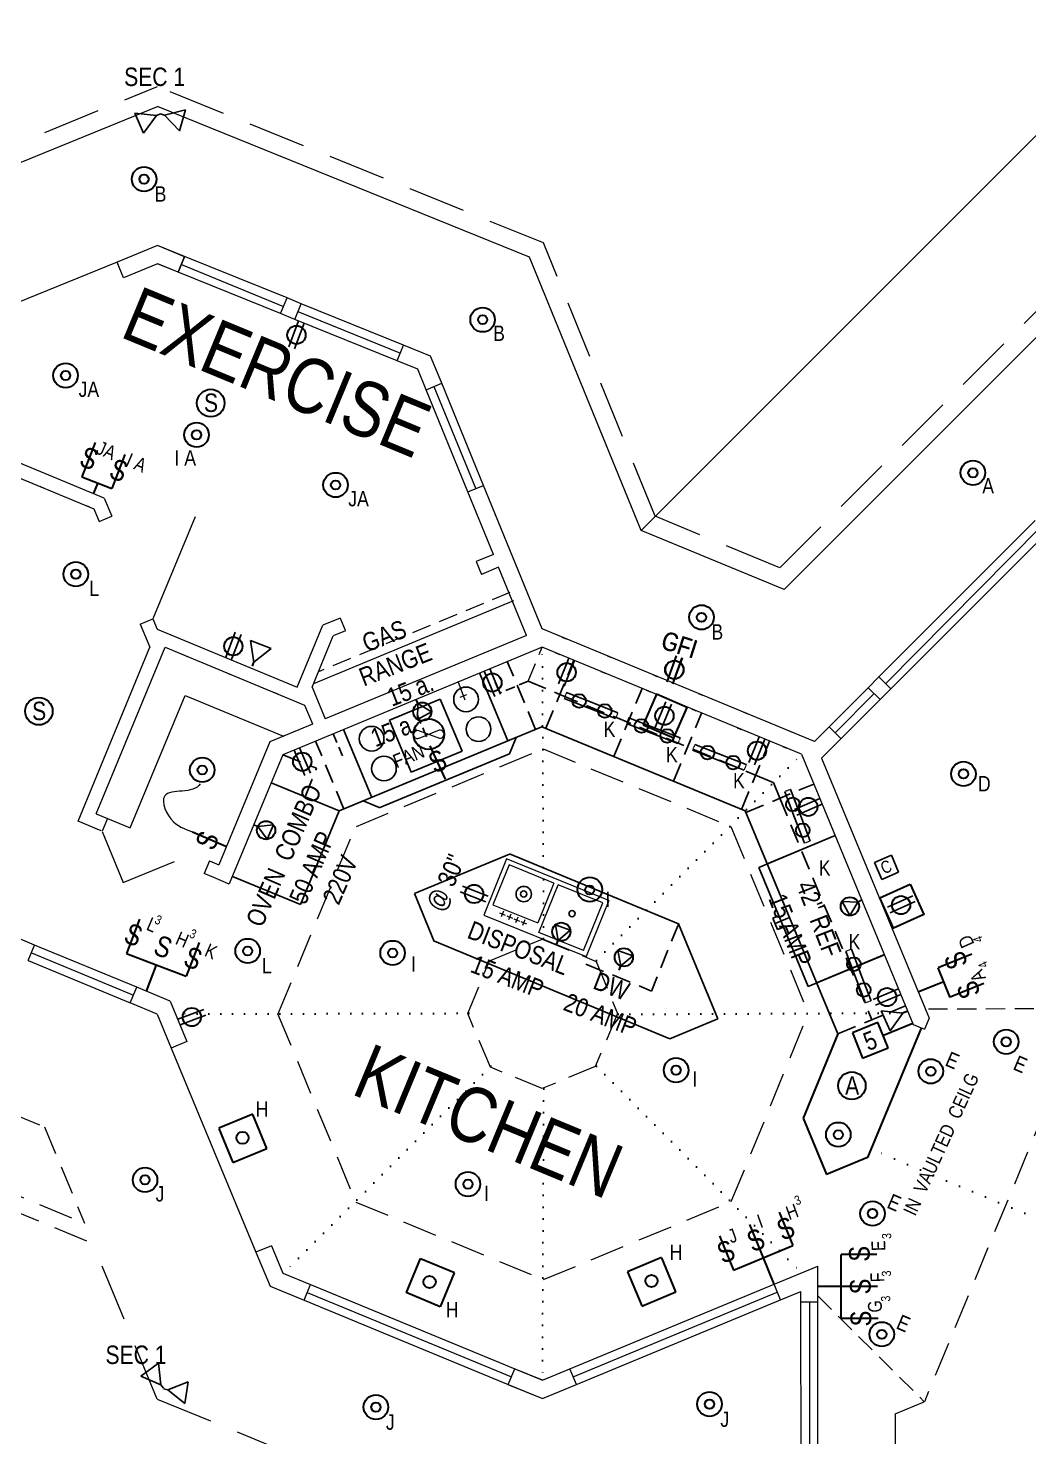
# Model space of a CAD drawing. Header units: inches. Extents: x 2775 to 14269, y 3098 to 7295.
# Drawn here: x 12942.9 to 13269, y 3625.7 to 4084.7 of the extents above; entities that cross this region are included whole.
import ezdxf

# ---------------------------------------------------------------- set-up
doc = ezdxf.new("R2010")
doc.units = ezdxf.units.IN
doc.header["$LTSCALE"] = 0.5
doc.header["$MEASUREMENT"] = 0
doc.linetypes.add('ACAD_ISO07W100', pattern=[3, 0, -3])
doc.linetypes.add('HIDDEN', pattern=[0.375, 0.25, -0.125])
for name, color, linetype, lineweight in [('APPLIANCES', 250, 'CONTINUOUS', 9), ('CONCRETE', 250, 'CONTINUOUS', 20), ('ELEC', 6, 'CONTINUOUS', 30), ('FOUNDATION', 250, 'CONTINUOUS', 9), ('INT WALLS', 250, 'CONTINUOUS', 9), ('LITE COVE', 250, 'HIDDEN', 9), ('MILLWORK', 250, 'CONTINUOUS', 20), ('PLUMBING', 250, 'CONTINUOUS', 20), ('ROOFLINE', 250, 'HIDDEN', 9), ('ROOM TEXT', 252, 'CONTINUOUS', 20), ('SKYLITES', 250, 'CONTINUOUS', 9), ('WALLS', 250, 'CONTINUOUS', 9), ('WINDOWS', 250, 'CONTINUOUS', 9)]:
    doc.layers.add(name, color=color, linetype=linetype, lineweight=lineweight)
for name, color, linetype in [('CABINETS', 250, 'HIDDEN'), ('CABTOPS', 250, 'CONTINUOUS'), ('ELECTRICAL', 1, 'CONTINUOUS'), ('HVAC', 7, 'CONTINUOUS'), ('LL_ELECTRICAL', 1, 'CONTINUOUS'), ('LLPLUMBING', 250, 'CONTINUOUS'), ('MILLWORK TEXT', 7, 'CONTINUOUS')]:
    doc.layers.add(name, color=color, linetype=linetype)
doc.styles.add('ARCHENT', font='technical.ttf', dxfattribs={"height": 6})
doc.styles.add('ARCHENTLTD', font='technical.ttf', dxfattribs={"height": 6})

msp = doc.modelspace()

# ---------------------------------------------------------------- linework, layer by layer
at = {"layer": 'APPLIANCES', "linetype": 'Continuous', "lineweight": -3, "ltscale": 1.5}
for p, q in [((13077.19, 3866.12), (13060.65, 3859.23)), ((13084.27, 3849.13), (13077.19, 3866.12)), ((13067.73, 3842.24), (13060.65, 3859.23)), ((13067.73, 3842.24), (13084.27, 3849.13)), ((13180.93, 3811.25), (13197.05, 3772.46)), ((13187.44, 3795.48), (13185.55, 3794.73)), ((13187.07, 3791.07), (13185.55, 3794.73)), ((13186.29, 3792.95), (13190.98, 3794.89)), ((13188.97, 3791.83), (13187.07, 3791.07)), ((13197.05, 3772.46), (13221.95, 3782.81))]:
    msp.add_line(p, q, dxfattribs=at)
at = {"layer": 'APPLIANCES', "linetype": 'Continuous', "lineweight": -3, "ltscale": 50}
msp.add_line((13101.9, 3853.57), (13099.71, 3848.25), dxfattribs=at)
at = {"layer": 'APPLIANCES', "linetype": 'Continuous', "lineweight": -3, "ltscale": 1.5}
for centre in [(13085.58, 3866), (13089.65, 3856.3), (13054.83, 3853.19), (13058.85, 3843.47)]:
    msp.add_circle(centre, 4.02, dxfattribs=at)
at = {"layer": 'CABINETS', "lineweight": 9, "ltscale": 50}
msp.add_line((13105.78, 3871.93), (13110.36, 3883), dxfattribs=at)
at = {"layer": 'CABINETS', "linetype": 'HIDDEN', "ltscale": 50}
for p, q in [((13111.56, 3856.58), (13120.74, 3878.75)), ((13108.23, 3856.24), (13099.03, 3878.3)), ((13133.73, 3847.39), (13142.92, 3869.57)), ((13153.14, 3839.36), (13162.32, 3861.53)), ((13045.76, 3830.27), (13036.57, 3852.41)), ((13175.31, 3830.17), (13184.49, 3852.35)), ((13033.14, 3834.25), (13036.88, 3843.56)), ((13176.75, 3829.17), (13198.9, 3838.4)), ((13206.73, 3757), (13228.8, 3766.16))]:
    msp.add_line(p, q, dxfattribs=at)
at = {"layer": 'CABINETS', "linetype": 'HIDDEN', "ltscale": 25}
for p, q in [((13093.29, 3875.99), (13096.58, 3868.09)), ((13093.29, 3875.99), (13096.58, 3868.09)), ((13105.78, 3871.93), (13096.58, 3868.09)), ((13105.78, 3871.93), (13096.58, 3868.09)), ((13069.68, 3861.05), (13072.85, 3853.39)), ((13042.3, 3854.79), (13045.47, 3847.13))]:
    msp.add_line(p, q, dxfattribs=at)
at = {"layer": 'CABINETS', "ltscale": 50}
for p, q in [((13105.78, 3871.93), (13116.14, 3867.64)), ((13116.14, 3867.64), (13179.91, 3841.28)), ((13179.91, 3841.28), (13185.71, 3838.89)), ((13179.91, 3841.28), (13185.71, 3838.89)), ((13185.71, 3838.89), (13187.83, 3833.78)), ((13185.71, 3838.89), (13187.83, 3833.78)), ((13187.83, 3833.78), (13217.81, 3761.6))]:
    msp.add_line(p, q, dxfattribs=at)
at = {"layer": 'CABINETS', "linetype": 'Continuous', "lineweight": -3, "ltscale": 1.5}
msp.add_line((13180.93, 3811.25), (13205.86, 3821.61), dxfattribs=at)
at = {"layer": 'CABINETS', "linetype": 'HIDDEN', "lineweight": -3, "ltscale": 50}
for p in [(13154.87, 3792.98), (13124.61, 3779.76)]:
    msp.add_line(p, (13146.01, 3770.98), dxfattribs=at)
at = {"layer": 'CABTOPS', "linetype": 'Continuous', "lineweight": -3, "ltscale": 1.5}
for p, q in [((13099.16, 3852.47), (13089.93, 3874.62)), ((13054.86, 3834.05), (13045.65, 3856.17))]:
    msp.add_line(p, q, dxfattribs=at)
at = {"layer": 'CABTOPS', "linetype": 'Continuous', "lineweight": -3, "ltscale": 5}
for p, q in [((13099.72, 3852.66), (13110.32, 3857.06)), ((13110.32, 3857.06), (13176.55, 3829.69)), ((13044.26, 3829.65), (13099.72, 3852.66)), ((13176.53, 3829.69), (13206.72, 3756.97))]:
    msp.add_line(p, q, dxfattribs=at)
at = {"layer": 'CABTOPS', "linetype": 'HIDDEN', "ltscale": 50}
msp.add_line((13025.87, 3847.98), (13036.87, 3843.57), dxfattribs=at)
at = {"layer": 'CABTOPS', "lineweight": -3, "ltscale": 10}
for p, q in [((13044.26, 3829.65), (13022.08, 3838.82)), ((13009.48, 3808.32), (13031.66, 3799.15))]:
    msp.add_line(p, q, dxfattribs=at)
at = {"layer": 'CABTOPS', "lineweight": -3, "ltscale": 5}
msp.add_line((13031.66, 3799.15), (13044.26, 3829.65), dxfattribs=at)
at = {"layer": 'CABTOPS', "linetype": 'Continuous', "lineweight": 30, "ltscale": 2.5}
for p, q in [((13206.73, 3757), (13195.4, 3729.51)), ((13233.9, 3758.92), (13216.43, 3716.71))]:
    msp.add_line(p, q, dxfattribs=at)
at = {"layer": 'CABTOPS', "linetype": 'Continuous', "lineweight": 30, "ltscale": 1.5}
for p in [(13195.4, 3729.51), (13216.43, 3716.71)]:
    msp.add_line(p, (13203.05, 3711.14), dxfattribs=at)
at = {"layer": 'CONCRETE', "ltscale": 75}
msp.add_line((13306.27, 4084.7), (13142.6, 3921.07), dxfattribs=at)
at = {"layer": 'CONCRETE', "lineweight": 9, "ltscale": 75}
for p, q in [((12896.3, 4022.98), (12985.02, 4059.22)), ((13106.24, 4010.1), (12985.02, 4059.22)), ((13325.62, 4038.2), (13189.21, 3901.83)), ((13142.6, 3921.07), (13106.24, 4010.1)), ((13189.21, 3901.83), (13142.6, 3921.07))]:
    msp.add_line(p, q, dxfattribs=at)
at = {"layer": 'ELEC', "color": 1, "linetype": 'Continuous', "ltscale": 0.75}
for p, q in [((12964.7, 3949.69), (12960.42, 3938.49)), ((12974.37, 3945.78), (12970.17, 3934.76)), ((12965.57, 3936.51), (12964.1, 3932.94)), ((13073.76, 3850.89), (13078.73, 3839.98)), ((12996.49, 3822.83), (13007.32, 3818.18)), ((12979.18, 3794.43), (12974.91, 3783.22)), ((12998.61, 3786.79), (12994.4, 3775.77)), ((13250.38, 3782.99), (13239.44, 3778.58)), ((12984.65, 3779.5), (12981.37, 3770.9)), ((13241.28, 3774.02), (13232.75, 3770.57)), ((13254.25, 3773.4), (13243.32, 3768.98)), ((13177.91, 3694.93), (13182.36, 3684.01)), ((13187.65, 3698.95), (13192.1, 3688.03)), ((13168.17, 3691.17), (13172.69, 3680.07)), ((13182.36, 3684), (13185.83, 3675.48)), ((13219.44, 3685.1), (13207.86, 3685.08)), ((13207.83, 3674.68), (13200.15, 3674.66)), ((13219.62, 3674.66), (13207.83, 3674.68)), ((13219.81, 3664.22), (13207.81, 3664.24))]:
    msp.add_line(p, q, dxfattribs=at)
at = {"layer": 'ELEC', "color": 1, "linetype": 'Continuous', "lineweight": 30, "ltscale": 25}
for p, q in [((12960.42, 3938.49), (12970.17, 3934.76)), ((12974.91, 3783.22), (12984.65, 3779.5)), ((12984.65, 3779.5), (12994.4, 3775.77)), ((13243.35, 3768.9), (13239.44, 3778.58)), ((13182.43, 3684.09), (13192.1, 3688.03)), ((13172.69, 3680.07), (13182.36, 3684.01)), ((13207.83, 3674.68), (13207.85, 3685.12)), ((13207.81, 3664.24), (13207.83, 3674.68))]:
    msp.add_line(p, q, dxfattribs=at)
at = {"layer": 'ELEC', "color": 4, "linetype": 'Continuous', "ltscale": 7.5}
for centre in [(12980.68, 4035.5), (13090.99, 3989.71), (13250.74, 3939.83), (13162.31, 3892.74), (12981, 3709.43), (13164.91, 3636.37), (13056.22, 3635.39)]:
    msp.add_circle(centre, 4, dxfattribs=at)
at = {"layer": 'ELEC', "color": 4, "linetype": 'Continuous'}
for centre in [(12980.68, 4035.5), (13090.99, 3989.71), (13250.74, 3939.83), (13162.31, 3892.74), (12981, 3709.43), (13056.22, 3635.39), (13164.91, 3636.37)]:
    msp.add_circle(centre, 1.5, dxfattribs=at)
at = {"layer": 'ELEC', "color": 6, "linetype": 'Continuous', "lineweight": 30, "ltscale": 7.5}
for centre in [(12955.11, 3971.54), (12997.78, 3952.2), (13043.08, 3935.86), (12958.44, 3906.79), (12999.64, 3843.01), (13247.66, 3841.72), (13014.44, 3784.03), (13261.58, 3754.43), (13206.88, 3724.18), (13221.05, 3659.12)]:
    msp.add_circle(centre, 4, dxfattribs=at)
at = {"layer": 'ELEC', "color": 6, "linetype": 'Continuous'}
for centre in [(12955.11, 3971.54), (12997.78, 3952.2), (13043.08, 3935.86), (12958.44, 3906.79), (12999.64, 3843.01), (13247.66, 3841.72), (13014.44, 3784.03), (13261.58, 3754.43), (13206.88, 3724.18), (13221.05, 3659.12)]:
    msp.add_circle(centre, 1.5, dxfattribs=at)
at = {"layer": 'ELEC', "color": 5, "linetype": 'Continuous', "ltscale": 7.5}
for centre in [(13125.91, 3804.05), (13061.66, 3783.38), (13154.02, 3745.19), (13086.21, 3708.06)]:
    msp.add_circle(centre, 4, dxfattribs=at)
at = {"layer": 'ELEC', "color": 5, "linetype": 'Continuous'}
for centre in [(13125.86, 3803.91), (13061.66, 3783.38), (13154.02, 3745.19), (13237.01, 3744.81), (13086.21, 3708.06), (13218.03, 3698.47)]:
    msp.add_circle(centre, 1.5, dxfattribs=at)
at = {"layer": 'ELEC', "color": 5, "linetype": 'Continuous', "lineweight": 30, "ltscale": 7.5}
for centre in [(13237.01, 3744.81), (13218.03, 3698.47)]:
    msp.add_circle(centre, 4, dxfattribs=at)
at = {"layer": 'ELEC', "color": 7, "linetype": 'Continuous'}
for centre in [(13012.75, 3723.13), (13073.71, 3676.17), (13146, 3676.51)]:
    msp.add_circle(centre, 1.98, dxfattribs=at)
at = {"layer": 'ELEC', "linetype": 'Continuous', "lineweight": 9, "ltscale": 50, "start_tangent": (-0.490426, -0.871483), "end_tangent": (0.906254, -0.422734)}
msp.add_spline([(12998.94, 3838.52), (12987.41, 3834.53), (12990.29, 3826.11), (12996.95, 3822.56)], degree=3, dxfattribs=at)
at = {"layer": 'ELECTRICAL', "color": 7, "linetype": 'Continuous', "ltscale": 0.375}
for p, q in [((12987.31, 4056.32), (12994.23, 4058.1)), ((12994.23, 4058.1), (12992.26, 4051.21)), ((12977.62, 4057.03), (12984.69, 4056.23)), ((12980.48, 4050.45), (12977.62, 4057.03)), ((12984.69, 4056.23), (12980.48, 4050.45)), ((12992.26, 4051.21), (12987.31, 4056.32)), ((12979.58, 3645.5), (12985.35, 3649.75)), ((12985.35, 3649.75), (12986.15, 3642.68)), ((12986.15, 3642.68), (12979.58, 3645.5)), ((12988.39, 3641.03), (12995.03, 3643.65)), ((12993.94, 3636.57), (12988.39, 3641.03)), ((12995.03, 3643.65), (12993.94, 3636.57))]:
    msp.add_line(p, q, dxfattribs=at)
at = {"layer": 'ELECTRICAL', "color": 7, "linetype": 'Continuous', "ltscale": 0.75}
for p, q in [((12985.98, 4056.84), (12984.69, 4056.23)), ((12985.98, 4056.84), (12987.31, 4056.32)), ((12987.04, 3641.56), (12986.15, 3642.68)), ((12987, 3641.38), (12988.39, 3641.03)), ((12987, 3641.38), (12988.39, 3641.03))]:
    msp.add_line(p, q, dxfattribs=at)
at = {"layer": 'ELECTRICAL', "color": 1, "linetype": 'Continuous', "ltscale": 0.75}
for p, q in [((13030.96, 3989.33), (13027.8, 3980.9)), ((13032.83, 3988.63), (13029.67, 3980.2)), ((13010.4, 3887.88), (13007.24, 3879.45)), ((13012.27, 3887.18), (13009.11, 3878.75)), ((13022.08, 3882.61), (13015.39, 3885.18)), ((13016.49, 3878.15), (13015.39, 3885.18)), ((13016.49, 3878.15), (13022.08, 3882.61)), ((13016.49, 3878.15), (13022.08, 3882.61)), ((13119.09, 3879.39), (13115.72, 3871.04)), ((13120.94, 3878.64), (13117.57, 3870.29)), ((13150.97, 3871.75), (13154.04, 3880.22)), ((13151.12, 3871.75), (13154.19, 3880.22)), ((13152.85, 3871.07), (13155.92, 3879.53)), ((13153.01, 3871.07), (13156.07, 3879.53)), ((13091.48, 3875.22), (13095, 3866.93)), ((13093.32, 3876), (13096.84, 3867.72)), ((13117.54, 3866.34), (13125.93, 3863.07)), ((13118.27, 3868.2), (13126.66, 3864.93)), ((13135.05, 3861.66), (13126.66, 3864.93)), ((13147.17, 3856.92), (13150.73, 3865.19)), ((13069.93, 3864.64), (13069.79, 3859.48)), ((13074.33, 3861.97), (13069.79, 3859.48)), ((13069.93, 3864.64), (13074.33, 3861.97)), ((13134.32, 3859.8), (13125.93, 3863.07)), ((13149, 3856.13), (13152.56, 3864.4)), ((13137.86, 3858.18), (13146.25, 3854.91)), ((13138.59, 3860.04), (13146.98, 3856.77)), ((13155.37, 3853.5), (13146.98, 3856.77)), ((13154.64, 3851.64), (13146.25, 3854.91)), ((13160.12, 3851.35), (13168.51, 3848.08)), ((13181.13, 3853.82), (13177.76, 3845.47)), ((13182.98, 3853.07), (13179.61, 3844.72)), ((13029.53, 3849.43), (13033.05, 3841.15)), ((13031.37, 3850.22), (13034.89, 3841.93)), ((13159.4, 3849.49), (13167.78, 3846.22)), ((13176.9, 3844.81), (13168.51, 3848.08)), ((13176.17, 3842.95), (13167.78, 3846.22)), ((13189.42, 3835.93), (13192.64, 3827.53)), ((13191.29, 3836.65), (13194.51, 3828.24)), ((13200.83, 3833.68), (13192.55, 3830.16)), ((13201.61, 3831.84), (13193.33, 3828.32)), ((13197.73, 3819.83), (13194.51, 3828.24)), ((13016.39, 3825.15), (13017.7, 3824.57)), ((13017.7, 3824.57), (13022.81, 3825.17)), ((13017.7, 3824.57), (13020.75, 3820.41)), ((13022.81, 3825.17), (13020.75, 3820.41)), ((13195.86, 3819.12), (13192.64, 3827.53)), ((13084.4, 3805.17), (13092.77, 3801.85)), ((13083.66, 3803.31), (13092.03, 3800)), ((13214.53, 3800.64), (13213.27, 3799.96)), ((13231.12, 3801.97), (13222.93, 3798.25)), ((13213.27, 3799.96), (13208.1, 3800.1)), ((13210.6, 3795.56), (13208.1, 3800.1)), ((13213.27, 3799.96), (13210.6, 3795.56)), ((13231.95, 3800.15), (13223.76, 3796.43)), ((13115.6, 3787.48), (13114.68, 3792.55)), ((13114.68, 3792.55), (13119.56, 3790.8)), ((13115.6, 3787.48), (13119.56, 3790.8)), ((13135.97, 3779.15), (13135.05, 3784.22)), ((13135.05, 3784.22), (13139.93, 3782.47)), ((13135.97, 3779.15), (13139.93, 3782.47)), ((13209.28, 3783.88), (13212.5, 3775.48)), ((13211.15, 3784.6), (13214.36, 3776.19)), ((13215.71, 3767.07), (13212.5, 3775.48)), ((13217.58, 3767.78), (13214.36, 3776.19)), ((13226.51, 3771.68), (13218.23, 3768.17)), ((13227.29, 3769.84), (13219.01, 3766.33)), ((12991.69, 3761.85), (13000.13, 3764.97)), ((13223.72, 3757.97), (13220.84, 3764.54)), ((13227.91, 3763.76), (13220.84, 3764.54)), ((13227.91, 3763.76), (13223.72, 3757.97)), ((13227.91, 3763.76), (13223.72, 3757.97)), ((12992.39, 3759.97), (13000.83, 3763.1))]:
    msp.add_line(p, q, dxfattribs=at)
at = {"layer": 'ELECTRICAL', "color": 1, "linetype": 'Continuous', "ltscale": 0.375}
for p, q in [((13022.08, 3882.61), (13015.39, 3885.18)), ((13015.39, 3885.18), (13016.49, 3878.15)), ((13016.49, 3878.15), (13022.08, 3882.61)), ((13069.79, 3859.48), (13069.93, 3864.64)), ((13074.33, 3861.97), (13069.79, 3859.48)), ((13069.93, 3864.64), (13074.33, 3861.97)), ((13017.7, 3824.57), (13022.81, 3825.17)), ((13020.75, 3820.41), (13017.7, 3824.57)), ((13022.81, 3825.17), (13020.75, 3820.41)), ((13210.6, 3795.56), (13208.1, 3800.1)), ((13208.1, 3800.1), (13213.27, 3799.96)), ((13213.27, 3799.96), (13210.6, 3795.56)), ((13115.6, 3787.48), (13114.68, 3792.55)), ((13114.68, 3792.55), (13119.56, 3790.8)), ((13119.56, 3790.8), (13115.6, 3787.48)), ((13135.97, 3779.15), (13135.05, 3784.22)), ((13135.05, 3784.22), (13139.93, 3782.47)), ((13139.93, 3782.47), (13135.97, 3779.15)), ((13223.72, 3757.97), (13220.84, 3764.54)), ((13220.84, 3764.54), (13227.91, 3763.76)), ((13227.91, 3763.76), (13223.72, 3757.97))]:
    msp.add_line(p, q, dxfattribs=at)
at = {"layer": 'ELECTRICAL', "color": 1, "linetype": 'Continuous', "lineweight": 30, "ltscale": 0.75}
for p, q in [((13015.98, 3876.82), (13016.49, 3878.15)), ((13069.25, 3865.9), (13069.93, 3864.64)), ((13115.1, 3786.14), (13115.6, 3787.48)), ((13135.47, 3777.81), (13135.97, 3779.15)), ((13229.22, 3764.33), (13227.91, 3763.76)), ((13219.76, 3760.7), (13211.46, 3757.34)), ((13223.11, 3752.41), (13219.76, 3760.7)), ((13221.55, 3756.57), (13231.16, 3760.45)), ((13211.46, 3757.34), (13213.11, 3753.25)), ((13213.11, 3753.25), (13214.81, 3749.05)), ((13214.81, 3749.05), (13223.11, 3752.41))]:
    msp.add_line(p, q, dxfattribs=at)
at = {"layer": 'ELECTRICAL', "color": 1, "linetype": 'HIDDEN', "lineweight": 9, "ltscale": 0.75}
for p, q in [((13118.27, 3868.2), (13117.54, 3866.34)), ((13135.05, 3861.66), (13134.32, 3859.8)), ((13138.59, 3860.04), (13137.86, 3858.18)), ((13155.37, 3853.5), (13154.64, 3851.64)), ((13160.12, 3851.35), (13159.4, 3849.49)), ((13176.9, 3844.81), (13176.17, 3842.95)), ((13191.29, 3836.65), (13189.42, 3835.93)), ((13197.73, 3819.83), (13195.86, 3819.12)), ((13211.15, 3784.6), (13209.28, 3783.88)), ((13217.58, 3767.78), (13215.71, 3767.07))]:
    msp.add_line(p, q, dxfattribs=at)
at = {"layer": 'ELECTRICAL', "color": 1, "linetype": 'Continuous', "lineweight": 30, "ltscale": 0.375}
for points in [[(13143.34, 3857.72), (13153.31, 3853.43), (13157.61, 3863.4), (13147.63, 3867.69)], [(13230.25, 3805.78), (13234.73, 3795.9), (13224.85, 3791.41), (13220.36, 3801.3)]]:
    msp.add_lwpolyline(points, close=True, dxfattribs=at)
at = {"layer": 'ELECTRICAL', "color": 1, "linetype": 'Continuous', "lineweight": 30, "ltscale": 0.75}
for centre, radius in [((13030.33, 3984.76), 2.98), ((13009.77, 3883.31), 2.98), ((13153.43, 3875.65), 2.98), ((13094.17, 3871.48), 2.98), ((13118.35, 3874.84), 2.98), ((13071.35, 3862.02), 2.98), ((13122.41, 3865.51), 2.23), ((13130.8, 3862.24), 2.23), ((13150.23, 3860.64), 2.98), ((13142.73, 3857.35), 2.23), ((13151.12, 3854.08), 2.23), ((13180.39, 3849.27), 2.98), ((13032.23, 3845.69), 2.98), ((13164.26, 3848.66), 2.23), ((13172.65, 3845.39), 2.23), ((13192.08, 3831.77), 2.23), ((13197.09, 3830.98), 2.98), ((13020.42, 3823.37), 2.98), ((13195.3, 3823.37), 2.23), ((13088.22, 3802.6), 2.98), ((13210.65, 3798.54), 2.98), ((13227.32, 3798.97), 2.98), ((13116.62, 3790.28), 2.98), ((13136.99, 3781.95), 2.98), ((13211.94, 3779.72), 2.23), ((13215.15, 3771.32), 2.23), ((13222.77, 3768.99), 2.98), ((12996.25, 3762.49), 2.98), ((13211.3, 3740.12), 4.48)]:
    msp.add_circle(centre, radius, dxfattribs=at)
at = {"layer": 'ELECTRICAL', "color": 7, "linetype": 'Continuous', "lineweight": 30, "ltscale": 0.75}
for centre in [(13002.4, 3962.55), (12946.41, 3862.14)]:
    msp.add_circle(centre, 4.48, dxfattribs=at)
at = {"layer": 'ELECTRICAL', "color": 1, "linetype": 'Continuous', "ltscale": 0.75}
msp.add_circle((13153.58, 3875.65), 2.98, dxfattribs=at)
for points in [[(13016.49, 3878.15), (13022.08, 3882.61), (13015.39, 3885.18), (13016.49, 3878.15)], [(13016.49, 3878.15), (13020.51, 3881.36), (13015.69, 3883.26), (13016.49, 3878.15)], [(13069.93, 3864.64), (13074.33, 3861.97), (13069.79, 3859.48), (13069.93, 3864.64)], [(13017.7, 3824.57), (13022.81, 3825.17), (13020.75, 3820.41), (13017.7, 3824.57)], [(13213.27, 3799.96), (13210.6, 3795.56), (13208.1, 3800.1), (13213.27, 3799.96)], [(13115.6, 3787.48), (13114.68, 3792.55), (13119.56, 3790.8), (13115.6, 3787.48)], [(13135.97, 3779.15), (13135.05, 3784.22), (13139.93, 3782.47), (13135.97, 3779.15)], [(13227.91, 3763.76), (13223.72, 3757.97), (13220.84, 3764.54), (13227.91, 3763.76)], [(13227.91, 3763.76), (13224.9, 3759.59), (13222.78, 3764.32), (13227.91, 3763.76)]]:
    msp.add_solid(points, dxfattribs=at)
at = {"layer": 'FOUNDATION', "ltscale": 75}
for p, q in [((13220.13, 3873.35), (13216.59, 3869.81)), ((13203.86, 3857.08), (13199.09, 3852.32))]:
    msp.add_line(p, q, dxfattribs=at)
at = {"layer": 'HVAC', "color": 1, "linetype": 'Continuous', "lineweight": 9, "ltscale": 50}
for p, q in [((13070.07, 3855.82), (13076.92, 3853.4)), ((13076.87, 3855.95), (13070.19, 3853.29))]:
    msp.add_line(p, q, dxfattribs=at)
at = {"layer": 'HVAC', "color": 1, "linetype": 'Continuous', "lineweight": 30, "ltscale": 175}
msp.add_circle((13073.43, 3854.66, -2), 5, dxfattribs=at)
at = {"layer": 'HVAC', "color": 1, "linetype": 'Continuous', "lineweight": 9, "ltscale": 50}
for centre, start, end in [((13069.72, 3854.54), 73.8043, 293.6398), ((13077.12, 3854.69), 261.3807, 100.9584)]:
    msp.add_arc(centre, 1.29, start, end, dxfattribs=at)
at = {"layer": 'INT WALLS', "ltscale": 50}
for p, q in [((12967.72, 3931.56), (12904.38, 3957.83)), ((12997.3, 3925.52), (12983.55, 3892.25)), ((13030.54, 3870.01), (13038.9, 3890.18)), ((13040.06, 3890.66), (13040.06, 3890.66)), ((13035.41, 3870.01), (13042.33, 3886.7)), ((13035.41, 3870.01), (13039.67, 3859.7)), ((12967.06, 3822.99), (12973.89, 3806.33)), ((12973.89, 3806.33), (12990.55, 3813.17))]:
    msp.add_line(p, q, dxfattribs=at)
at = {"layer": 'INT WALLS', "ltscale": 75}
for p, q in [((12899.7, 3954.77), (12964.27, 3928.11)), ((12967.72, 3931.56), (12970.16, 3925.67)), ((12964.27, 3928.11), (12966, 3923.95)), ((12966, 3923.94), (12970.16, 3925.67)), ((13094.51, 3913.2), (13088.92, 3910.88)), ((13088.92, 3910.88), (13090.64, 3906.72)), ((13096.21, 3909.03), (13090.64, 3906.72)), ((12979.39, 3890.53), (12983.55, 3892.25)), ((12983.55, 3892.25), (12984.93, 3888.93)), ((13044.57, 3892.5), (13038.89, 3890.14)), ((13044.57, 3892.5), (13046.23, 3888.5)), ((12979.39, 3890.53), (12982.51, 3883.02)), ((12984.93, 3888.93), (13030.54, 3870.01)), ((13046.3, 3888.34), (13042.33, 3886.7)), ((12959.17, 3826.27), (12982.51, 3883.02)), ((12965.05, 3828.71), (12987.56, 3882.97)), ((12987.56, 3882.97), (13032.97, 3864.13)), ((13032.97, 3864.13), (13035.52, 3857.98)), ((12966.71, 3823.13), (12959.17, 3826.27)), ((12968.75, 3827.18), (12967.03, 3823.02)), ((13002.01, 3813.41), (13000.29, 3809.25)), ((13002.01, 3813.41), (13005.09, 3812.14)), ((13003.36, 3807.95), (13000.28, 3809.23))]:
    msp.add_line(p, q, dxfattribs=at)
at = {"layer": 'LITE COVE', "linetype": 'ACAD_ISO07W100', "lineweight": 30, "ltscale": 2.5}
for p, q in [((13110.86, 3788.08), (13110.43, 3882.96)), ((13128.08, 3780.96), (13194.88, 3848.1)), ((13086.51, 3763.72), (12990.91, 3763.48)), ((13135.11, 3763.39), (13229.82, 3763.84)), ((13093.65, 3746.5), (13026.01, 3678.98)), ((13128.09, 3746.52), (13194.93, 3679.14)), ((13110.88, 3739.08), (13110.45, 3644.13))]:
    msp.add_line(p, q, dxfattribs=at)
at = {"layer": 'LITE COVE', "ltscale": 90}
for p, q in [((13287.87, 3765.24), (13234.91, 3637.12)), ((13225.4, 3633.19), (13234.9, 3637.13)), ((13225.4, 3633.19), (13225.41, 3614.43))]:
    msp.add_line(p, q, dxfattribs=at)
at = {"layer": 'LITE COVE', "linetype": 'ACAD_ISO07W100', "lineweight": 30, "ltscale": 3}
msp.add_line((13331.3, 3672.02), (13217.55, 3719.42), dxfattribs=at)
at = {"layer": 'LL_ELECTRICAL', "color": 1, "linetype": 'Continuous', "ltscale": 0.75}
for p, q in [((13218.65, 3812.87), (13224.16, 3815.23)), ((13224.16, 3815.23), (13226.53, 3809.72)), ((13221.01, 3807.36), (13218.65, 3812.87)), ((13226.53, 3809.72), (13221.01, 3807.36))]:
    msp.add_line(p, q, dxfattribs=at)
at = {"layer": 'LL_ELECTRICAL', "color": 7, "linetype": 'Continuous', "lineweight": 30, "ltscale": 50}
for p, q in [((13016.09, 3730.9), (13005, 3726.3)), ((13020.73, 3719.7), (13016.12, 3730.79)), ((13005.04, 3726.18), (13009.65, 3715.1)), ((13009.65, 3715.1), (13020.73, 3719.7)), ((13070.66, 3683.8), (13066.08, 3672.7)), ((13081.86, 3679.16), (13070.77, 3683.74)), ((13149.29, 3684.12), (13138.21, 3679.52)), ((13153.93, 3672.92), (13149.33, 3684)), ((13077.28, 3668.07), (13081.86, 3679.16)), ((13138.21, 3679.52), (13142.81, 3668.44)), ((13077.17, 3668.12), (13066.08, 3672.7)), ((13142.85, 3668.32), (13153.93, 3672.92))]:
    msp.add_line(p, q, dxfattribs=at)
at = {"layer": 'LLPLUMBING', "linetype": 'Continuous', "lineweight": 9, "ltscale": 175}
for p, q in [((13096.47, 3796.41), (13098.33, 3795.66)), ((13097.78, 3796.96), (13097.03, 3795.11)), ((13100.16, 3796.03), (13099.41, 3794.18)), ((13098.85, 3795.48), (13100.71, 3794.73)), ((13101.19, 3794.52), (13103.05, 3793.78)), ((13102.5, 3795.08), (13101.75, 3793.22)), ((13103.48, 3793.61), (13105.33, 3792.86)), ((13104.78, 3794.17), (13104.03, 3792.31))]:
    msp.add_line(p, q, dxfattribs=at)
at = {"layer": 'MILLWORK', "linetype": 'Continuous', "lineweight": 9, "ltscale": 75}
for p, q in [((13101.05, 3898.08), (13035.84, 3871.05)), ((12976.13, 3824.11), (12994.05, 3867.29)), ((12994.05, 3867.29), (13026.06, 3854.01)), ((12965.05, 3828.71), (12976.14, 3824.11))]:
    msp.add_line(p, q, dxfattribs=at)
at = {"layer": 'MILLWORK', "linetype": 'HIDDEN', "lineweight": 9, "ltscale": 50}
msp.add_line((13099.9, 3900.85), (13037.47, 3874.97), dxfattribs=at)
at = {"layer": 'MILLWORK', "linetype": 'Continuous', "lineweight": -3, "ltscale": 5}
for p, q in [((13057.27, 3830.66), (13099.71, 3848.25)), ((13099.76, 3815.69), (13154.83, 3792.89))]:
    msp.add_line(p, q, dxfattribs=at)
at = {"layer": 'MILLWORK', "linetype": 'Continuous', "lineweight": -3, "ltscale": 50}
msp.add_line((13052.08, 3832.92), (13057.31, 3830.76), dxfattribs=at)
at = {"layer": 'MILLWORK', "linetype": 'Continuous', "lineweight": -3, "ltscale": 2.5}
for p, q in [((13068.74, 3802.76), (13099.72, 3815.59)), ((13075.24, 3787.08), (13068.74, 3802.76)), ((13167.66, 3761.91), (13154.83, 3792.89)), ((13151.98, 3755.41), (13075.28, 3787.18))]:
    msp.add_line(p, q, dxfattribs=at)
at = {"layer": 'MILLWORK', "linetype": 'Continuous', "lineweight": -3, "ltscale": 1.5}
msp.add_line((13167.66, 3761.91), (13151.99, 3755.42), dxfattribs=at)
at = {"layer": 'MILLWORK TEXT', "linetype": 'Continuous', "lineweight": -3, "ltscale": 1.5}
for p, q in [((13183.71, 3812.4), (13205.88, 3821.62)), ((13199.81, 3773.61), (13221.98, 3782.82))]:
    msp.add_line(p, q, dxfattribs=at)
at = {"layer": 'PLUMBING', "lineweight": 9, "ltscale": 50}
for p, q in [((13083.06, 3871.57), (13085.21, 3865.88)), ((13083.71, 3866.74), (13085.86, 3867.59))]:
    msp.add_line(p, q, dxfattribs=at)
at = {"layer": 'PLUMBING', "lineweight": 5}
for p, q in [((13114.19, 3806.15), (13108.94, 3793.18)), ((13109.3, 3790.06), (13115.58, 3805.59))]:
    msp.add_line(p, q, dxfattribs=at)
at = {"layer": 'PLUMBING', "lineweight": 9, "elevation": -178358.1}
for points in [[(13098.76, 3814.01), (13091.36, 3795.69)], [(13132.13, 3800.52), (13098.76, 3814.01)], [(13132.13, 3800.52), (13124.72, 3782.2)], [(13091.36, 3795.69), (13124.74, 3782.2)]]:
    msp.add_lwpolyline(points, dxfattribs=at)
at = {"layer": 'PLUMBING', "lineweight": 5, "elevation": -178358.1}
for points in [[(13099.59, 3812.06), (13094.35, 3799.08)], [(13114.19, 3806.15), (13099.59, 3812.06)], [(13130.17, 3799.69), (13115.58, 3805.59)], [(13094.35, 3799.08), (13108.94, 3793.18)]]:
    msp.add_lwpolyline(points, dxfattribs=at)
at = {"layer": 'PLUMBING', "lineweight": 5}
for points in [[(13123.89, 3784.16), (13130.17, 3799.69)], [(13123.89, 3784.16), (13109.3, 3790.06)]]:
    msp.add_lwpolyline(points, dxfattribs=at)
at = {"layer": 'PLUMBING', "linetype": 'Continuous', "lineweight": -3, "ltscale": 0.5}
msp.add_circle((13104.38, 3802.57, -178360.1), 2.5, dxfattribs=at)
at = {"layer": 'PLUMBING', "lineweight": -3}
for centre in [(13104.38, 3802.57, -178358.1), (13120.14, 3796.2, -178358.1)]:
    msp.add_circle(centre, 1, dxfattribs=at)
at = {"layer": 'ROOFLINE', "linetype": 'HIDDEN', "ltscale": 150}
for p, q in [((12896.32, 4029.47), (12985.01, 4065.69)), ((13110.84, 4014.71), (12985.01, 4065.69)), ((13300.59, 4021.66), (13187.8, 3908.9)), ((13147.2, 3925.66), (13110.84, 4014.71)), ((13187.8, 3908.9), (13147.2, 3925.66)), ((12984.99, 3638.03), (12963.97, 3688.78)), ((12984.99, 3638.03), (13110.49, 3586.24))]:
    msp.add_line(p, q, dxfattribs=at)
at = {"layer": 'ROOFLINE', "ltscale": 90}
for p, q in [((13049.84, 3824.61), (13110.69, 3849.87)), ((13110.69, 3849.87), (13171.85, 3824.59)), ((13024.29, 3763.34), (13049.68, 3824.77)), ((13171.85, 3824.59), (13197.13, 3763.68)), ((13024.15, 3763.68), (13049.66, 3702.22)), ((13172.01, 3702.34), (13197.13, 3763.68)), ((13049.66, 3702.22), (13110.82, 3676.94)), ((13110.82, 3676.94), (13172.01, 3702.34))]:
    msp.add_line(p, q, dxfattribs=at)
at = {"layer": 'ROOFLINE', "linetype": 'HIDDEN', "lineweight": 5, "ltscale": 50}
for p, q in [((13236.24, 3765.21), (13287.87, 3765.24)), ((13200.2, 3671.64), (13234.9, 3637.13))]:
    msp.add_line(p, q, dxfattribs=at)
at = {"layer": 'ROOFLINE', "linetype": 'HIDDEN', "ltscale": 75}
for p, q in [((12924.97, 3736.35), (12948.23, 3726.72)), ((12948.23, 3726.72), (12961.23, 3695.37))]:
    msp.add_line(p, q, dxfattribs=at)
at = {"layer": 'ROOFLINE', "linetype": 'HIDDEN', "ltscale": 90}
for p, q in [((12857.95, 3732.61), (12963.97, 3688.78)), ((12915.41, 3714.31), (12961.25, 3695.36))]:
    msp.add_line(p, q, dxfattribs=at)
at = {"layer": 'SKYLITES', "linetype": 'HIDDEN', "ltscale": 75}
for p, q in [((13093.21, 3780.78), (13110.38, 3787.9)), ((13110.38, 3787.9), (13127.98, 3780.61)), ((13086.12, 3763.64), (13093.21, 3780.78)), ((13127.98, 3780.61), (13134.98, 3763.64)), ((13093.51, 3746.18), (13086.12, 3763.64)), ((13134.98, 3763.64), (13127.67, 3746.36)), ((13110.4, 3739.19), (13093.51, 3746.18)), ((13127.67, 3746.36), (13110.4, 3739.19))]:
    msp.add_line(p, q, dxfattribs=at)
at = {"layer": 'WALLS', "ltscale": 75}
for p, q in [((12985.08, 4013.87), (12971.88, 4008.49)), ((12993.88, 4010.31), (12985.08, 4013.87)), ((12993.85, 4010.24), (12985.08, 4013.87)), ((12971.88, 4008.49), (12905.23, 3981.26)), ((12973.96, 4003.39), (12971.88, 4008.49)), ((12985.09, 4007.94), (12973.96, 4003.39)), ((12991.78, 4005.22), (12985.09, 4007.94)), ((12993.86, 4010.25), (12991.75, 4005.16)), ((12991.77, 4005.19), (12993.88, 4010.31)), ((13025.15, 3991.7), (13027.25, 3996.79)), ((13031.88, 3994.91), (13027.25, 3996.79)), ((13029.78, 3989.83), (13031.88, 3994.91)), ((13029.78, 3989.83), (13025.15, 3991.7)), ((13063.15, 3976.31), (13065.25, 3981.39)), ((13074.05, 3977.82), (13065.25, 3981.39)), ((13069.84, 3973.59), (13063.15, 3976.31)), ((13077.66, 3968.99), (13074.05, 3977.82)), ((13072.57, 3966.91), (13069.84, 3973.59)), ((13072.57, 3966.91), (13077.66, 3968.99)), ((13086.18, 3933.58), (13091.27, 3935.66)), ((13094.51, 3913.2), (13086.18, 3933.58)), ((13110.35, 3888.95), (13091.27, 3935.66)), ((13105.27, 3886.84), (13096.21, 3909.03)), ((13199.09, 3852.32), (13110.35, 3888.95)), ((13105.27, 3886.84), (13039.69, 3859.66)), ((13194.88, 3848.1), (13110.36, 3883)), ((13216.59, 3869.81), (13220.48, 3865.92)), ((13220.13, 3873.35), (13224.01, 3869.46)), ((13224.02, 3869.46), (13220.48, 3865.92)), ((13035.54, 3857.93), (13021.67, 3852.19)), ((13203.86, 3857.09), (13207.75, 3853.2)), ((13021.67, 3852.19), (13005.09, 3812.14)), ((13207.75, 3853.19), (13201.37, 3846.81)), ((13194.88, 3848.11), (13231.3, 3760.11)), ((13201.37, 3846.82), (13236.47, 3762.14)), ((13008.43, 3805.83), (13003.36, 3807.94)), ((12942.92, 3780.87), (12945.02, 3785.95)), ((12976.18, 3767.1), (12978.28, 3772.18)), ((12989.17, 3767.68), (12994.63, 3754.49)), ((12984.96, 3763.47), (12989.55, 3752.39)), ((12989.55, 3752.39), (13017.12, 3685.88)), ((13017.12, 3685.88), (13021.71, 3674.8)), ((13022.2, 3687.98), (13025.92, 3679.01)), ((13185.95, 3675.42), (13200.2, 3681.32)), ((13025.92, 3679.01), (13034.9, 3675.3)), ((13021.71, 3674.8), (13032.81, 3670.22)), ((13032.81, 3670.22), (13034.9, 3675.3)), ((13188.07, 3670.34), (13194.7, 3673.09)), ((13099.36, 3642.76), (13101.46, 3647.84)), ((13101.46, 3647.84), (13110.45, 3644.13)), ((13110.45, 3644.13), (13119.43, 3647.85)), ((13121.54, 3642.77), (13119.43, 3647.85)), ((13099.25, 3642.81), (13110.45, 3638.18)), ((13099.36, 3642.75), (13110.45, 3638.18)), ((13110.45, 3638.18), (13121.54, 3642.77))]:
    msp.add_line(p, q, dxfattribs=at)
at = {"layer": 'WALLS', "ltscale": 50}
for p, q in [((12991.75, 4005.16), (12985.14, 4007.9)), ((13110.36, 3883), (13025.88, 3847.98)), ((13025.88, 3847.98), (13008.44, 3805.85)), ((12945.02, 3785.95), (12940.4, 3787.86)), ((12989.17, 3767.68), (12978.28, 3772.18)), ((12984.96, 3763.47), (12976.18, 3767.1)), ((12994.63, 3754.49), (12989.55, 3752.39)), ((13022.2, 3687.98), (13017.12, 3685.88)), ((13200.2, 3669.66), (13200.2, 3681.32)), ((13188.07, 3670.34), (13185.95, 3675.42)), ((13194.7, 3669.66), (13194.7, 3673.09)), ((13194.7, 3669.66), (13200.2, 3669.66)), ((13110.45, 3644.13), (13101.35, 3647.9))]:
    msp.add_line(p, q, dxfattribs=at)
at = {"layer": 'WALLS', "lineweight": 20, "ltscale": 75}
for p, q in [((13027.25, 3996.79), (12993.88, 4010.31)), ((13025.15, 3991.7), (12991.78, 4005.22)), ((13065.25, 3981.39), (13031.88, 3994.91)), ((13063.15, 3976.31), (13029.78, 3989.83)), ((13086.18, 3933.58), (13072.57, 3966.91)), ((13091.27, 3935.66), (13077.66, 3968.99)), ((13271.05, 3924.25), (13220.13, 3873.35)), ((13274.93, 3920.36), (13224.02, 3869.46)), ((13216.59, 3869.81), (13203.86, 3857.08)), ((13220.48, 3865.92), (13207.75, 3853.19)), ((12942.92, 3780.87), (12976.18, 3767.1))]:
    msp.add_line(p, q, dxfattribs=at)
at = {"layer": 'WALLS', "lineweight": 9, "ltscale": 50}
for p, q in [((12946.74, 3935.42), (12948.12, 3934.85)), ((12961.52, 3929.29), (12962.9, 3928.72)), ((13116.83, 3886.28), (13118.21, 3885.71)), ((12993.35, 3880.59), (12994.73, 3880.02)), ((13114.72, 3881.19), (13116.11, 3880.62)), ((13131.62, 3880.17), (13133, 3879.6)), ((13008.13, 3874.46), (13009.51, 3873.89)), ((13129.51, 3875.09), (13130.9, 3874.52)), ((13146.4, 3874.07), (13147.79, 3873.5)), ((13022.9, 3868.33), (13024.29, 3867.76)), ((13144.3, 3868.98), (13145.69, 3868.41)), ((13161.19, 3867.96), (13162.58, 3867.39)), ((13159.09, 3862.88), (13160.48, 3862.3)), ((13175.98, 3861.86), (13177.37, 3861.29)), ((13173.88, 3856.77), (13175.27, 3856.2)), ((13190.77, 3855.75), (13192.16, 3855.18)), ((13188.67, 3850.67), (13190.06, 3850.09)), ((12964.42, 3824.12), (12965.8, 3823.55))]:
    msp.add_line(p, q, dxfattribs=at)
at = {"layer": 'WALLS', "lineweight": 20, "ltscale": 50}
for p, q in [((12978.28, 3772.18), (12945.02, 3785.95)), ((13194.73, 3609.66), (13194.7, 3669.66)), ((13200.23, 3609.66), (13200.2, 3669.66))]:
    msp.add_line(p, q, dxfattribs=at)
at = {"layer": 'WALLS', "ltscale": 5}
for p in [(13231.3, 3760.11), (13236.47, 3762.14)]:
    msp.add_line(p, (13235, 3758.58), dxfattribs=at)
at = {"layer": 'WALLS', "lineweight": 9, "ltscale": 75}
for p, q in [((13034.9, 3675.3), (13101.46, 3647.84)), ((13119.43, 3647.85), (13185.95, 3675.42)), ((13032.81, 3670.22), (13099.36, 3642.75)), ((13121.54, 3642.77), (13188.08, 3670.34))]:
    msp.add_line(p, q, dxfattribs=at)
at = {"layer": 'WINDOWS', "lineweight": 9, "ltscale": 75}
for p, q in [((12992.83, 4007.75), (13026.09, 3993.99)), ((13030.83, 3992.37), (13064.2, 3978.85)), ((13075.11, 3967.95), (13088.73, 3934.62)), ((12943.97, 3783.41), (12977.23, 3769.64))]:
    msp.add_line(p, q, dxfattribs=at)
at = {"layer": 'WINDOWS', "ltscale": 75}
for p, q in [((13222.33, 3871.15), (13272.99, 3922.31)), ((13205.8, 3855.14), (13218.53, 3867.87)), ((13033.86, 3672.76), (13100.41, 3645.3)), ((13120.49, 3645.31), (13187, 3672.88)), ((13197.44, 3669.66), (13197.45, 3609.66))]:
    msp.add_line(p, q, dxfattribs=at)

# ---------------------------------------------------------------- texts
at = {"layer": 'ELEC', "color": 1, "linetype": 'Continuous', "ltscale": 0.75, "char_height": 6.75, "style": 'ARCHENT'}
for insert, width, attachment_point, rotation in [((12961.56, 3948.63), 5.5312, 1, 339.0957), ((12971.23, 3944.72), 5.5312, 1, 339.0957), ((13072.56, 3847.89), 5.5312, 1, 24.4826), ((12999.17, 3823.74), 4.8708, 3, 66.7585), ((12976.05, 3793.37), 5.5312, 1, 339.0957), ((12985.72, 3789.46), 5.5312, 1, 339.0957), ((12995.47, 3785.73), 5.5312, 1, 339.0957), ((13249.38, 3779.83), 5.5312, 7, 111.995), ((13253.47, 3770.23), 5.5312, 7, 111.995), ((13186.08, 3695.76), 5.5312, 1, 22.1761), ((13176.34, 3692.01), 5.5312, 1, 22.1761), ((13166.6, 3688.25), 5.5312, 1, 22.1761), ((13217.2, 3682.77), 5.5312, 7, 89.8984), ((13217.51, 3672.11), 5.5312, 7, 89.8984), ((13217.69, 3661.67), 5.5312, 7, 89.8984)]:
    msp.add_mtext('S', dxfattribs=dict(at, insert=insert, width=width, attachment_point=attachment_point, rotation=rotation))
at = {"layer": 'ELEC', "color": 1, "linetype": 'Continuous', "ltscale": 0.375, "insert": (13035.4, 3811.18), "char_height": 6, "attachment_point": 5, "rotation": 66.5975, "style": 'ARCHENT'}
msp.add_mtext('OVEN  COMBO\\P50 AMP\\P220V', dxfattribs=at)
at = {"layer": 'ELECTRICAL', "color": 7, "linetype": 'Continuous', "ltscale": 0.375, "attachment_point": 1, "style": 'ARCHENT'}
for s, insert, char_height, width in [('SEC 1', (12974.19, 4071.86), 6, 26.5), ('B', (12984.14, 4033.18), 5, 26.5), ('B', (13094.41, 3987.81), 5, 26.5), ('JA', (12959.35, 3969.56), 5, 26.5), ('S', (13000.2, 3965.66), 6, 6.875), ('I A', (12990.6, 3947.2), 5, 26.5), ('JA', (13047.22, 3933.9), 5, 26.5), ('A', (13253.79, 3938.09), 5, 26.5), ('L', (12962.85, 3904.67), 5, 26.5), ('B', (13165.54, 3890.48), 5, 26.5), ('S', (12944.2, 3865.24), 6, 6.875), ('K', (13130.4, 3858.79), 5, 26.5), ('K', (13150.75, 3850.51), 5, 26.5), ('K', (13172.59, 3842), 5, 26.5), ('D', (13252.38, 3841.04), 5, 26.5), ('K', (13200.52, 3813.59), 5, 26.5), ('I', (13130.94, 3803.38), 5, 26.5), ('K', (13210.23, 3789.51), 5, 26.5), ('I', (13067.7, 3782.3), 5, 26.5), ('L', (13019.11, 3781.71), 5, 26.5), ('I', (13159.29, 3744.76), 5, 26.5), ('H', (13017.04, 3735), 5, 26.5), ('J', (12984.45, 3707.39), 5, 26.5), ('I', (13091.46, 3707.58), 5, 26.5), ('H', (13151.92, 3688.38), 5, 26.5), ('H', (13079.01, 3669.61), 5, 26.5), ('SEC 1', (12968.12, 3655.45), 6, 26.5), ('J', (13059.49, 3633.01), 5, 26.5), ('J', (13168.45, 3633.96), 5, 26.5)]:
    msp.add_mtext(s, dxfattribs=dict(at, insert=insert, char_height=char_height, width=width))
at = {"layer": 'ELECTRICAL', "color": 1, "linetype": 'Continuous', "ltscale": 0.375, "style": 'ARCHENT'}
for s, insert, char_height, width, attachment_point, rotation in [('JA', (12964.73, 3946.2), 4.5, 20, 7, 336.7375), ('I A', (12974.4, 3942.29), 4.5, 20, 7, 336.7375), ('FAN', (13062.95, 3843.5), 4.5, 20, 7, 22.1244), ('L', (12981.09, 3791.05), 4.5, 20, 7, 336.7375), ('3', (12983.85, 3793.1), 3, 20, 7, 336.7375), ('H', (12990.54, 3786.4), 4.5, 20, 7, 336.7375), ('3', (12995.17, 3788.56), 3, 20, 7, 336.7375), ('D', (13247.22, 3784.47), 4.5, 20, 1, 114.3532), ('4', (13251.23, 3786.46), 3, 20, 1, 107.5498), ('K', (13000.04, 3782.52), 4.5, 20, 7, 336.7375), ('A', (13250.98, 3773.35), 4.5, 19.875, 1, 114.3533), ('4', (13253.06, 3778.03), 3, 20, 1, 114.3532), ('3', (13193.24, 3701.05), 3, 20, 7, 19.6064), ('H', (13190.82, 3696.3), 4.5, 20, 7, 19.8178), ('I', (13181.45, 3693.63), 4.5, 20, 7, 19.8178), ('J', (13171.93, 3688.62), 4.5, 20, 7, 19.8178), ('3', (13221.14, 3690.12), 3, 20, 1, 92.2567), ('E', (13217.76, 3686.16), 4.5, 20, 1, 92.2567), ('F', (13217.41, 3676), 4.5, 20, 1, 92.2567), ('3', (13221.08, 3677.91), 3, 20, 1, 92.2567), ('G', (13216.63, 3666.11), 4.5, 20, 1, 92.2567), ('3', (13220.83, 3669.71), 3, 20, 1, 92.2567)]:
    msp.add_mtext(s, dxfattribs=dict(at, insert=insert, char_height=char_height, width=width, attachment_point=attachment_point, rotation=rotation))
at = {"layer": 'ELECTRICAL', "color": 1, "linetype": 'Continuous', "ltscale": 0.375, "char_height": 6, "attachment_point": 5, "style": 'ARCHENT'}
for s, insert, rotation in [('GAS\\PRANGE', (13060.75, 3882), 21.2781), ('15 a.', (13067.44, 3869.08), 21.2781), ('15 a.', (13062.09, 3855.87), 21.2781), ('@ 30"', (13079.54, 3806), 66.6366), ('42" REF\\P15 AMP', (13195.83, 3792.66), 291.2781), ('DISPOSAL\\P15 AMP', (13100.87, 3780.3), 338.8211), ('DW\\P20 AMP', (13131.15, 3767.92), 338.8211)]:
    msp.add_mtext(s, dxfattribs=dict(at, insert=insert, rotation=rotation))
at = {"layer": 'ELECTRICAL', "color": 1, "linetype": 'Continuous', "ltscale": 0.75, "char_height": 6, "style": 'ARCHENT'}
for s, insert, attachment_point, rotation in [('GFI ', (13150.49, 3888.43), 1, 342.3527), ('GFI ', (13150.64, 3888.43), 1, 342.3527), ('5', (13217.27, 3754.79), 5, 22.0103)]:
    msp.add_mtext(s, dxfattribs=dict(at, insert=insert, attachment_point=attachment_point, rotation=rotation))
at = {"layer": 'ELECTRICAL', "color": 7, "linetype": 'Continuous', "ltscale": 0.375, "char_height": 5, "width": 26.5, "attachment_point": 1, "style": 'ARCHENT'}
for insert, rotation in [((13243.3, 3751.42), 337), ((13265.43, 3750.16), 336.8921), ((13224.33, 3705.08), 337), ((13227.34, 3665.73), 337)]:
    msp.add_mtext('E', dxfattribs=dict(at, insert=insert, rotation=rotation))
at = {"layer": 'ELECTRICAL', "color": 1, "linetype": 'Continuous', "ltscale": 0.375, "insert": (13209.1, 3743.22), "char_height": 6, "width": 7, "attachment_point": 1, "style": 'ARCHENT'}
msp.add_mtext('A', dxfattribs=at)
at = {"layer": 'ELECTRICAL', "color": 5, "linetype": 'Continuous', "ltscale": 0.375, "insert": (13248.78, 3744.81), "char_height": 4.5, "attachment_point": 3, "rotation": 65.3159, "style": 'ARCHENT'}
msp.add_mtext('IN  VAULTED  CEILG', dxfattribs=at)
at = {"layer": 'LL_ELECTRICAL', "color": 1, "linetype": 'HIDDEN', "ltscale": 0.75, "insert": (13220.14, 3812.62), "char_height": 4, "width": 6.9375, "attachment_point": 1, "rotation": 23.19, "style": 'ARCHENT'}
msp.add_mtext('C', dxfattribs=at)
at = {"layer": 'ROOM TEXT', "char_height": 18, "width": 271, "attachment_point": 1, "rotation": 337.5, "style": 'ARCHENTLTD'}
for s, insert in [(' \\PEXERCISE', (12990.74, 4028.64, -1373.14)), (' \\PKITCHEN', (13066.1, 3781.93, -1373.14))]:
    msp.add_mtext(s, dxfattribs=dict(at, insert=insert))

doc.saveas('drawing.dxf')
